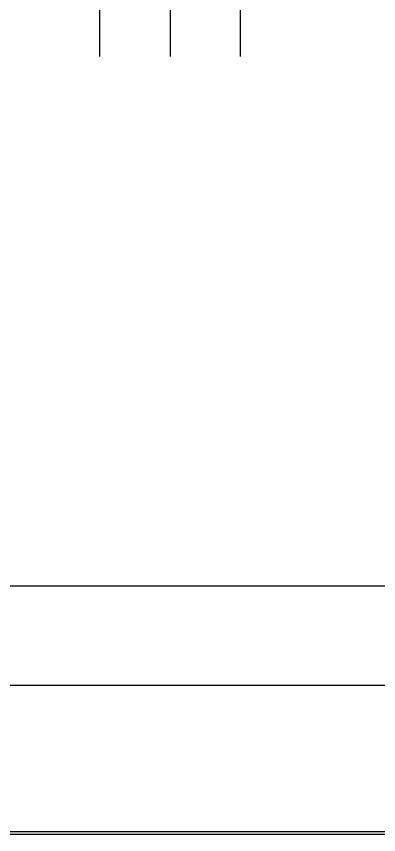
# Model space of a CAD drawing. Header units: millimetres. Extents: x 29 to 409, y 30 to 301.
# Drawn here: x 217.5 to 258.3, y 29.7 to 121.8 of the extents above; entities that cross this region are included whole.
import ezdxf

# ---------------------------------------------------------------- set-up
doc = ezdxf.new("R2010")
doc.units = ezdxf.units.MM
for name, color, linetype in [('40', 4, 'Continuous'), ('70', 7, 'Continuous'), ('ASHADE', 7, 'Continuous')]:
    doc.layers.add(name, color=color, linetype=linetype)

msp = doc.modelspace()

# ---------------------------------------------------------------- linework, layer by layer
at = {"layer": '40', "color": 7}
msp.add_line((259.412, 46.537), (169.412, 46.537), dxfattribs=at)
at = {"layer": '70', "color": 7}
msp.add_line((29.412, 57.737), (409.412, 57.737), dxfattribs=at)
for points in [[(409.412, 29.737), (29.412, 29.737), (29.412, 299.737), (409.412, 299.737)], [(409.112, 30.037), (29.712, 30.037), (29.712, 299.437), (409.112, 299.437)]]:
    msp.add_lwpolyline(points, close=True, dxfattribs=at)
at = {"layer": 'ASHADE'}
for p, q in [((226.919, 117.322), (226.919, 129.83)), ((242.724, 117.322), (242.724, 129.825))]:
    msp.add_line(p, q, dxfattribs=at)
at = {"layer": 'ASHADE', "ltscale": 2}
msp.add_line((234.825, 127.358), (234.825, 117.322), dxfattribs=at)

doc.saveas('drawing.dxf')
